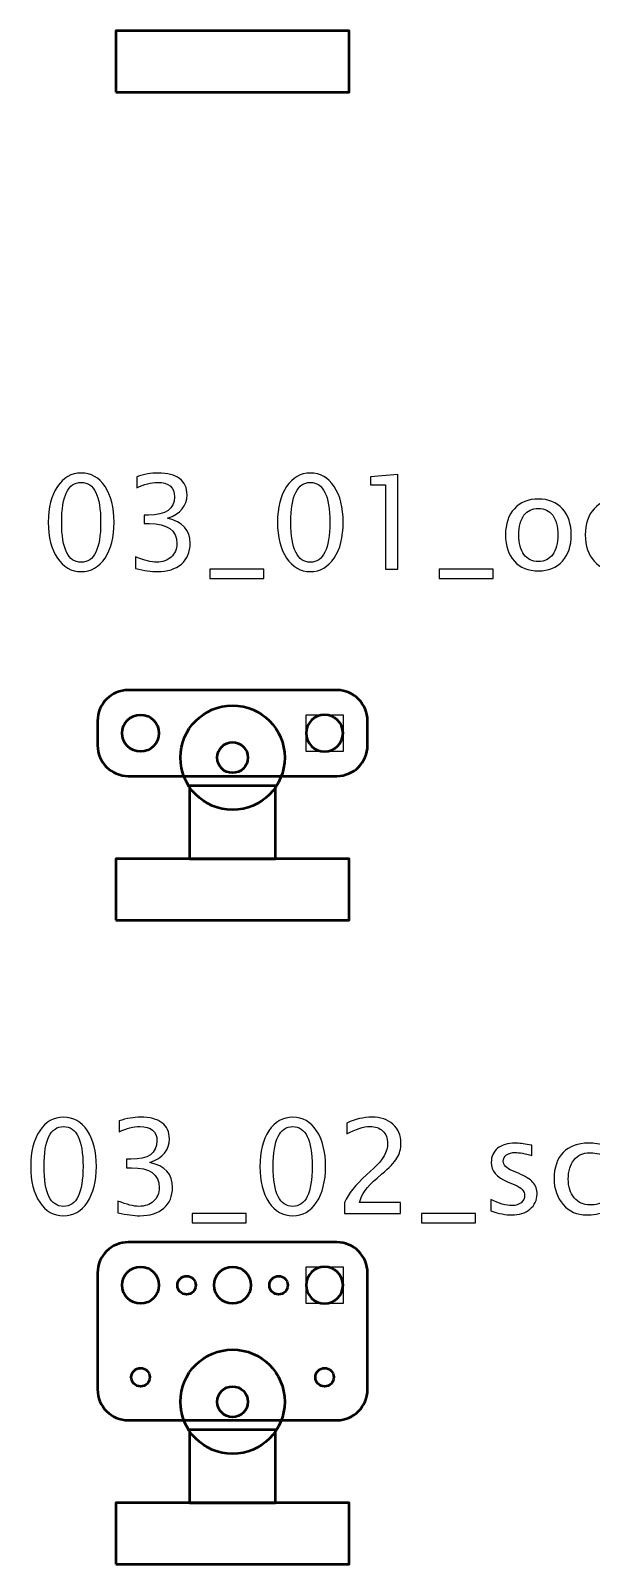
# Model space of a CAD drawing. Header units: centimetres. Extents: x -29.3 to 28.8, y -24.1 to 28.7.
# Drawn here: x -10.79 to -1.65, y -24.05 to 0.95 of the extents above; entities that cross this region are included whole.
import ezdxf

# ---------------------------------------------------------------- set-up
doc = ezdxf.new("R2010")
doc.units = ezdxf.units.CM
doc.header["$MEASUREMENT"] = 0
doc.layers.add('Layer 1', color=7, linetype='Continuous')

msp = doc.modelspace()

# ---------------------------------------------------------------- linework, layer by layer
at = {"layer": 'Layer 1', "lineweight": 53}
for points in [[(-9.40002, -0.05), (-5.60002, -0.05), (-5.60002, 0.95), (-9.40002, 0.95), (-9.40002, -0.05)], [(-8.20002, -12.54999), (-6.80002, -12.54999), (-6.80002, -11.35983), (-8.20002, -11.35983), (-8.20002, -12.54999)], [(-9.40002, -13.55), (-5.60002, -13.55), (-5.60002, -12.55), (-9.40002, -12.55), (-9.40002, -13.55)], [(-8.20002, -23.04999), (-6.80002, -23.04999), (-6.80002, -21.85983), (-8.20002, -21.85983), (-8.20002, -23.04999)], [(-9.40002, -24.05), (-5.60002, -24.05), (-5.60002, -23.05), (-9.40002, -23.05), (-9.40002, -24.05)]]:
    msp.add_lwpolyline(points, close=True, dxfattribs=at)
at = {"layer": 'Layer 1', "color": 4}
for points in [[(-6.3, -10.2), (-5.7, -10.2), (-5.7, -10.8), (-6.3, -10.8), (-6.3, -10.2)], [(-6.3, -19.2), (-5.7, -19.2), (-5.7, -19.8), (-6.3, -19.8), (-6.3, -19.2)]]:
    msp.add_lwpolyline(points, close=True, dxfattribs=at)
at = {"layer": 'Layer 1', "color": 4, "lineweight": 53}
for centre, major_axis in [((-8.99999, -10.50001), (0, 0.30001)), ((-8.99999, -19.50001), (0, 0.30001)), ((-7.49999, -19.50001), (0, 0.30001)), ((-8.25, -19.5), (0, 0.15)), ((-6.75, -19.5), (0, 0.15)), ((-9, -21), (0, 0.15)), ((-6, -21), (0, 0.15))]:
    msp.add_ellipse(centre, major_axis=major_axis, ratio=1, dxfattribs=at)
at = {"layer": 'Layer 1', "lineweight": 53}
for centre, major_axis in [((-7.5, -10.9), (0, 0.85)), ((-7.5, -10.9), (0, 0.25)), ((-7.5, -21.4), (0, 0.85)), ((-7.5, -21.4), (0, 0.25))]:
    msp.add_ellipse(centre, major_axis=major_axis, ratio=1, dxfattribs=at)
at = {"layer": 'Layer 1'}
for points, knots in [([(-9.96755, -7.86766), (-10.12807, -7.86766), (-10.25754, -7.79393), (-10.35561, -7.64682), (-10.35561, -7.64682), (-10.45403, -7.49971), (-10.50307, -7.30568), (-10.50307, -7.06438), (-10.50307, -7.06438), (-10.50307, -6.82308), (-10.45403, -6.62906), (-10.35561, -6.48195), (-10.35561, -6.48195), (-10.25754, -6.33484), (-10.12807, -6.26111), (-9.96755, -6.26111), (-9.96755, -6.26111), (-9.80633, -6.26111), (-9.67686, -6.33449), (-9.57879, -6.48124), (-9.57879, -6.48124), (-9.48107, -6.628), (-9.43203, -6.82238), (-9.43203, -7.06438), (-9.43203, -7.06438), (-9.43203, -7.30568), (-9.48107, -7.49971), (-9.57879, -7.64682), (-9.57879, -7.64682), (-9.67686, -7.79393), (-9.80633, -7.86766), (-9.96755, -7.86766)], [0, 0, 0, 0, 0.11111111, 0.11111111, 0.11111111, 0.11111111, 0.22222222, 0.22222222, 0.22222222, 0.22222222, 0.33333333, 0.33333333, 0.33333333, 0.33333333, 0.44444444, 0.44444444, 0.44444444, 0.44444444, 0.55555556, 0.55555556, 0.55555556, 0.55555556, 0.66666667, 0.66666667, 0.66666667, 0.66666667, 0.77777778, 0.77777778, 0.77777778, 0.77777778, 1, 1, 1, 1]), ([(-9.96791, -7.71526), (-9.75589, -7.71526), (-9.65005, -7.4983), (-9.65005, -7.06438), (-9.65005, -7.06438), (-9.65005, -6.63047), (-9.75589, -6.41351), (-9.96791, -6.41351), (-9.96791, -6.41351), (-10.17922, -6.41351), (-10.28505, -6.63047), (-10.28505, -7.06438), (-10.28505, -7.06438), (-10.28505, -7.4983), (-10.17922, -7.71526), (-9.96791, -7.71526)], [0, 0, 0, 0, 0.2, 0.2, 0.2, 0.2, 0.4, 0.4, 0.4, 0.4, 0.6, 0.6, 0.6, 0.6, 1, 1, 1, 1]), ([(-9.08208, -7.81898), (-9.08208, -7.81898), (-9.08208, -7.62848), (-9.08208, -7.62848), (-9.08208, -7.62848), (-8.93673, -7.68633), (-8.82279, -7.71526), (-8.73918, -7.71526), (-8.73918, -7.71526), (-8.64075, -7.71526), (-8.56138, -7.68704), (-8.50035, -7.63024), (-8.50035, -7.63024), (-8.43932, -7.57344), (-8.40898, -7.49936), (-8.40898, -7.40834), (-8.40898, -7.40834), (-8.40898, -7.19244), (-8.55926, -7.08449), (-8.85983, -7.08449), (-8.85983, -7.08449), (-8.85983, -7.08449), (-8.94026, -7.08449), (-8.94026, -7.08449), (-8.94026, -7.08449), (-8.94026, -7.08449), (-8.94026, -6.94797), (-8.94026, -6.94797), (-8.94026, -6.94797), (-8.94026, -6.94797), (-8.869, -6.94691), (-8.869, -6.94691), (-8.869, -6.94691), (-8.58643, -6.94691), (-8.44496, -6.84743), (-8.44496, -6.64811), (-8.44496, -6.64811), (-8.44496, -6.49182), (-8.5388, -6.41351), (-8.72613, -6.41351), (-8.72613, -6.41351), (-8.82667, -6.41351), (-8.93815, -6.44244), (-9.06091, -6.50029), (-9.06091, -6.50029), (-9.06091, -6.50029), (-9.06091, -6.32249), (-9.06091, -6.32249), (-9.06091, -6.32249), (-8.94062, -6.28157), (-8.82455, -6.26111), (-8.71307, -6.26111), (-8.71307, -6.26111), (-8.56138, -6.26111), (-8.44461, -6.29145), (-8.36347, -6.35212), (-8.36347, -6.35212), (-8.28233, -6.41245), (-8.24176, -6.50029), (-8.24176, -6.6153), (-8.24176, -6.6153), (-8.24176, -6.79486), (-8.34795, -6.92292), (-8.56067, -6.99912), (-8.56067, -6.99912), (-8.31408, -7.05662), (-8.19096, -7.19174), (-8.19096, -7.40517), (-8.19096, -7.40517), (-8.19096, -7.5491), (-8.23859, -7.66234), (-8.33348, -7.74454), (-8.33348, -7.74454), (-8.42838, -7.82674), (-8.55891, -7.86766), (-8.72472, -7.86766), (-8.72472, -7.86766), (-8.81926, -7.86766), (-8.93815, -7.85143), (-9.08208, -7.81898)], [0, 0, 0, 0, 0.04761905, 0.04761905, 0.04761905, 0.04761905, 0.0952381, 0.0952381, 0.0952381, 0.0952381, 0.14285714, 0.14285714, 0.14285714, 0.14285714, 0.19047619, 0.19047619, 0.19047619, 0.19047619, 0.23809524, 0.23809524, 0.23809524, 0.23809524, 0.28571429, 0.28571429, 0.28571429, 0.28571429, 0.33333333, 0.33333333, 0.33333333, 0.33333333, 0.38095238, 0.38095238, 0.38095238, 0.38095238, 0.42857143, 0.42857143, 0.42857143, 0.42857143, 0.47619048, 0.47619048, 0.47619048, 0.47619048, 0.52380952, 0.52380952, 0.52380952, 0.52380952, 0.57142857, 0.57142857, 0.57142857, 0.57142857, 0.61904762, 0.61904762, 0.61904762, 0.61904762, 0.66666667, 0.66666667, 0.66666667, 0.66666667, 0.71428571, 0.71428571, 0.71428571, 0.71428571, 0.76190476, 0.76190476, 0.76190476, 0.76190476, 0.80952381, 0.80952381, 0.80952381, 0.80952381, 0.85714286, 0.85714286, 0.85714286, 0.85714286, 0.9047619, 0.9047619, 0.9047619, 0.9047619, 1, 1, 1, 1]), ([(-6.23233, -7.86766), (-6.39285, -7.86766), (-6.52232, -7.79393), (-6.62039, -7.64682), (-6.62039, -7.64682), (-6.71881, -7.49971), (-6.76785, -7.30568), (-6.76785, -7.06438), (-6.76785, -7.06438), (-6.76785, -6.82308), (-6.71881, -6.62906), (-6.62039, -6.48195), (-6.62039, -6.48195), (-6.52232, -6.33484), (-6.39285, -6.26111), (-6.23233, -6.26111), (-6.23233, -6.26111), (-6.07111, -6.26111), (-5.94164, -6.33449), (-5.84357, -6.48124), (-5.84357, -6.48124), (-5.74585, -6.628), (-5.69681, -6.82238), (-5.69681, -7.06438), (-5.69681, -7.06438), (-5.69681, -7.30568), (-5.74585, -7.49971), (-5.84357, -7.64682), (-5.84357, -7.64682), (-5.94164, -7.79393), (-6.07111, -7.86766), (-6.23233, -7.86766)], [0, 0, 0, 0, 0.11111111, 0.11111111, 0.11111111, 0.11111111, 0.22222222, 0.22222222, 0.22222222, 0.22222222, 0.33333333, 0.33333333, 0.33333333, 0.33333333, 0.44444444, 0.44444444, 0.44444444, 0.44444444, 0.55555556, 0.55555556, 0.55555556, 0.55555556, 0.66666667, 0.66666667, 0.66666667, 0.66666667, 0.77777778, 0.77777778, 0.77777778, 0.77777778, 1, 1, 1, 1]), ([(-6.23269, -7.71526), (-6.02067, -7.71526), (-5.91483, -7.4983), (-5.91483, -7.06438), (-5.91483, -7.06438), (-5.91483, -6.63047), (-6.02067, -6.41351), (-6.23269, -6.41351), (-6.23269, -6.41351), (-6.444, -6.41351), (-6.54983, -6.63047), (-6.54983, -7.06438), (-6.54983, -7.06438), (-6.54983, -7.4983), (-6.444, -7.71526), (-6.23269, -7.71526)], [0, 0, 0, 0, 0.2, 0.2, 0.2, 0.2, 0.4, 0.4, 0.4, 0.4, 0.6, 0.6, 0.6, 0.6, 1, 1, 1, 1]), ([(-5.00819, -7.82956), (-5.00819, -7.82956), (-5.00819, -6.45161), (-5.00819, -6.45161), (-5.00819, -6.45161), (-5.00819, -6.45161), (-5.25161, -6.45161), (-5.25161, -6.45161), (-5.25161, -6.45161), (-5.25161, -6.45161), (-5.25161, -6.32461), (-5.25161, -6.32461), (-5.25161, -6.32461), (-5.25161, -6.32461), (-4.80499, -6.28651), (-4.80499, -6.28651), (-4.80499, -6.28651), (-4.80499, -6.28651), (-4.80499, -7.82956), (-4.80499, -7.82956), (-4.80499, -7.82956), (-4.80499, -7.82956), (-5.00819, -7.82956), (-5.00819, -7.82956)], [0, 0, 0, 0, 0.14285714, 0.14285714, 0.14285714, 0.14285714, 0.28571429, 0.28571429, 0.28571429, 0.28571429, 0.42857143, 0.42857143, 0.42857143, 0.42857143, 0.57142857, 0.57142857, 0.57142857, 0.57142857, 0.71428571, 0.71428571, 0.71428571, 0.71428571, 1, 1, 1, 1]), ([(-2.51616, -7.85496), (-2.68091, -7.85496), (-2.81144, -7.8024), (-2.90739, -7.69727), (-2.90739, -7.69727), (-3.0037, -7.59214), (-3.05168, -7.44926), (-3.05168, -7.269), (-3.05168, -7.269), (-3.05168, -7.08908), (-3.0037, -6.94656), (-2.90739, -6.84178), (-2.90739, -6.84178), (-2.81144, -6.73701), (-2.68091, -6.68444), (-2.51616, -6.68444), (-2.51616, -6.68444), (-2.35141, -6.68444), (-2.22089, -6.73701), (-2.12493, -6.84178), (-2.12493, -6.84178), (-2.02862, -6.94656), (-1.98064, -7.08908), (-1.98064, -7.269), (-1.98064, -7.269), (-1.98064, -7.44926), (-2.02862, -7.59214), (-2.12493, -7.69727), (-2.12493, -7.69727), (-2.22089, -7.8024), (-2.35141, -7.85496), (-2.51616, -7.85496)], [0, 0, 0, 0, 0.11111111, 0.11111111, 0.11111111, 0.11111111, 0.22222222, 0.22222222, 0.22222222, 0.22222222, 0.33333333, 0.33333333, 0.33333333, 0.33333333, 0.44444444, 0.44444444, 0.44444444, 0.44444444, 0.55555556, 0.55555556, 0.55555556, 0.55555556, 0.66666667, 0.66666667, 0.66666667, 0.66666667, 0.77777778, 0.77777778, 0.77777778, 0.77777778, 1, 1, 1, 1]), ([(-1.21582, -7.85496), (-1.38057, -7.85496), (-1.5111, -7.8024), (-1.60705, -7.69727), (-1.60705, -7.69727), (-1.70336, -7.59214), (-1.75134, -7.44926), (-1.75134, -7.269), (-1.75134, -7.269), (-1.75134, -7.08908), (-1.70336, -6.94656), (-1.60705, -6.84178), (-1.60705, -6.84178), (-1.5111, -6.73701), (-1.38057, -6.68444), (-1.21582, -6.68444), (-1.21582, -6.68444), (-1.05107, -6.68444), (-0.92055, -6.73701), (-0.82459, -6.84178), (-0.82459, -6.84178), (-0.72828, -6.94656), (-0.6803, -7.08908), (-0.6803, -7.269), (-0.6803, -7.269), (-0.6803, -7.44926), (-0.72828, -7.59214), (-0.82459, -7.69727), (-0.82459, -7.69727), (-0.92055, -7.8024), (-1.05107, -7.85496), (-1.21582, -7.85496)], [0, 0, 0, 0, 0.11111111, 0.11111111, 0.11111111, 0.11111111, 0.22222222, 0.22222222, 0.22222222, 0.22222222, 0.33333333, 0.33333333, 0.33333333, 0.33333333, 0.44444444, 0.44444444, 0.44444444, 0.44444444, 0.55555556, 0.55555556, 0.55555556, 0.55555556, 0.66666667, 0.66666667, 0.66666667, 0.66666667, 0.77777778, 0.77777778, 0.77777778, 0.77777778, 1, 1, 1, 1]), ([(-2.51652, -7.70256), (-2.41597, -7.70256), (-2.33766, -7.66481), (-2.28192, -7.58897), (-2.28192, -7.58897), (-2.22653, -7.51347), (-2.19866, -7.40658), (-2.19866, -7.269), (-2.19866, -7.269), (-2.19866, -7.13176), (-2.22653, -7.02523), (-2.28192, -6.94973), (-2.28192, -6.94973), (-2.33766, -6.87459), (-2.41597, -6.83684), (-2.51652, -6.83684), (-2.51652, -6.83684), (-2.61741, -6.83684), (-2.69573, -6.87459), (-2.75076, -6.94973), (-2.75076, -6.94973), (-2.80615, -7.02523), (-2.83366, -7.13176), (-2.83366, -7.269), (-2.83366, -7.269), (-2.83366, -7.40658), (-2.80615, -7.51347), (-2.75076, -7.58897), (-2.75076, -7.58897), (-2.69573, -7.66481), (-2.61741, -7.70256), (-2.51652, -7.70256)], [0, 0, 0, 0, 0.11111111, 0.11111111, 0.11111111, 0.11111111, 0.22222222, 0.22222222, 0.22222222, 0.22222222, 0.33333333, 0.33333333, 0.33333333, 0.33333333, 0.44444444, 0.44444444, 0.44444444, 0.44444444, 0.55555556, 0.55555556, 0.55555556, 0.55555556, 0.66666667, 0.66666667, 0.66666667, 0.66666667, 0.77777778, 0.77777778, 0.77777778, 0.77777778, 1, 1, 1, 1]), ([(-7.87064, -7.98196), (-7.87064, -7.98196), (-7.87064, -7.82956), (-7.87064, -7.82956), (-7.87064, -7.82956), (-7.87064, -7.82956), (-6.99011, -7.82956), (-6.99011, -7.82956), (-6.99011, -7.82956), (-6.99011, -7.82956), (-6.99011, -7.98196), (-6.99011, -7.98196), (-6.99011, -7.98196), (-6.99011, -7.98196), (-7.87064, -7.98196), (-7.87064, -7.98196)], [0, 0, 0, 0, 0.2, 0.2, 0.2, 0.2, 0.4, 0.4, 0.4, 0.4, 0.6, 0.6, 0.6, 0.6, 1, 1, 1, 1]), ([(-4.13542, -7.98196), (-4.13542, -7.98196), (-4.13542, -7.82956), (-4.13542, -7.82956), (-4.13542, -7.82956), (-4.13542, -7.82956), (-3.25489, -7.82956), (-3.25489, -7.82956), (-3.25489, -7.82956), (-3.25489, -7.82956), (-3.25489, -7.98196), (-3.25489, -7.98196), (-3.25489, -7.98196), (-3.25489, -7.98196), (-4.13542, -7.98196), (-4.13542, -7.98196)], [0, 0, 0, 0, 0.2, 0.2, 0.2, 0.2, 0.4, 0.4, 0.4, 0.4, 0.6, 0.6, 0.6, 0.6, 1, 1, 1, 1]), ([(-10.25489, -18.36766), (-10.41541, -18.36766), (-10.54488, -18.29393), (-10.64295, -18.14682), (-10.64295, -18.14682), (-10.74137, -17.99971), (-10.79041, -17.80568), (-10.79041, -17.56438), (-10.79041, -17.56438), (-10.79041, -17.32308), (-10.74137, -17.12906), (-10.64295, -16.98195), (-10.64295, -16.98195), (-10.54488, -16.83484), (-10.41541, -16.76111), (-10.25489, -16.76111), (-10.25489, -16.76111), (-10.09367, -16.76111), (-9.9642, -16.83449), (-9.86613, -16.98124), (-9.86613, -16.98124), (-9.76841, -17.128), (-9.71937, -17.32238), (-9.71937, -17.56438), (-9.71937, -17.56438), (-9.71937, -17.80568), (-9.76841, -17.99971), (-9.86613, -18.14682), (-9.86613, -18.14682), (-9.9642, -18.29393), (-10.09367, -18.36766), (-10.25489, -18.36766)], [0, 0, 0, 0, 0.11111111, 0.11111111, 0.11111111, 0.11111111, 0.22222222, 0.22222222, 0.22222222, 0.22222222, 0.33333333, 0.33333333, 0.33333333, 0.33333333, 0.44444444, 0.44444444, 0.44444444, 0.44444444, 0.55555556, 0.55555556, 0.55555556, 0.55555556, 0.66666667, 0.66666667, 0.66666667, 0.66666667, 0.77777778, 0.77777778, 0.77777778, 0.77777778, 1, 1, 1, 1]), ([(-10.25525, -18.21526), (-10.04323, -18.21526), (-9.93739, -17.9983), (-9.93739, -17.56438), (-9.93739, -17.56438), (-9.93739, -17.13047), (-10.04323, -16.91351), (-10.25525, -16.91351), (-10.25525, -16.91351), (-10.46656, -16.91351), (-10.57239, -17.13047), (-10.57239, -17.56438), (-10.57239, -17.56438), (-10.57239, -17.9983), (-10.46656, -18.21526), (-10.25525, -18.21526)], [0, 0, 0, 0, 0.2, 0.2, 0.2, 0.2, 0.4, 0.4, 0.4, 0.4, 0.6, 0.6, 0.6, 0.6, 1, 1, 1, 1]), ([(-9.36942, -18.31898), (-9.36942, -18.31898), (-9.36942, -18.12848), (-9.36942, -18.12848), (-9.36942, -18.12848), (-9.22407, -18.18633), (-9.11013, -18.21526), (-9.02652, -18.21526), (-9.02652, -18.21526), (-8.92809, -18.21526), (-8.84872, -18.18704), (-8.78769, -18.13024), (-8.78769, -18.13024), (-8.72666, -18.07344), (-8.69632, -17.99936), (-8.69632, -17.90834), (-8.69632, -17.90834), (-8.69632, -17.69244), (-8.8466, -17.58449), (-9.14717, -17.58449), (-9.14717, -17.58449), (-9.14717, -17.58449), (-9.2276, -17.58449), (-9.2276, -17.58449), (-9.2276, -17.58449), (-9.2276, -17.58449), (-9.2276, -17.44797), (-9.2276, -17.44797), (-9.2276, -17.44797), (-9.2276, -17.44797), (-9.15634, -17.44691), (-9.15634, -17.44691), (-9.15634, -17.44691), (-8.87377, -17.44691), (-8.7323, -17.34743), (-8.7323, -17.14811), (-8.7323, -17.14811), (-8.7323, -16.99182), (-8.82614, -16.91351), (-9.01347, -16.91351), (-9.01347, -16.91351), (-9.11401, -16.91351), (-9.22549, -16.94244), (-9.34825, -17.00029), (-9.34825, -17.00029), (-9.34825, -17.00029), (-9.34825, -16.82249), (-9.34825, -16.82249), (-9.34825, -16.82249), (-9.22796, -16.78157), (-9.11189, -16.76111), (-9.00041, -16.76111), (-9.00041, -16.76111), (-8.84872, -16.76111), (-8.73195, -16.79145), (-8.65081, -16.85212), (-8.65081, -16.85212), (-8.56967, -16.91245), (-8.5291, -17.00029), (-8.5291, -17.1153), (-8.5291, -17.1153), (-8.5291, -17.29486), (-8.63529, -17.42292), (-8.84801, -17.49912), (-8.84801, -17.49912), (-8.60142, -17.55662), (-8.4783, -17.69174), (-8.4783, -17.90517), (-8.4783, -17.90517), (-8.4783, -18.0491), (-8.52593, -18.16234), (-8.62082, -18.24454), (-8.62082, -18.24454), (-8.71572, -18.32674), (-8.84625, -18.36766), (-9.01206, -18.36766), (-9.01206, -18.36766), (-9.1066, -18.36766), (-9.22549, -18.35143), (-9.36942, -18.31898)], [0, 0, 0, 0, 0.04761905, 0.04761905, 0.04761905, 0.04761905, 0.0952381, 0.0952381, 0.0952381, 0.0952381, 0.14285714, 0.14285714, 0.14285714, 0.14285714, 0.19047619, 0.19047619, 0.19047619, 0.19047619, 0.23809524, 0.23809524, 0.23809524, 0.23809524, 0.28571429, 0.28571429, 0.28571429, 0.28571429, 0.33333333, 0.33333333, 0.33333333, 0.33333333, 0.38095238, 0.38095238, 0.38095238, 0.38095238, 0.42857143, 0.42857143, 0.42857143, 0.42857143, 0.47619048, 0.47619048, 0.47619048, 0.47619048, 0.52380952, 0.52380952, 0.52380952, 0.52380952, 0.57142857, 0.57142857, 0.57142857, 0.57142857, 0.61904762, 0.61904762, 0.61904762, 0.61904762, 0.66666667, 0.66666667, 0.66666667, 0.66666667, 0.71428571, 0.71428571, 0.71428571, 0.71428571, 0.76190476, 0.76190476, 0.76190476, 0.76190476, 0.80952381, 0.80952381, 0.80952381, 0.80952381, 0.85714286, 0.85714286, 0.85714286, 0.85714286, 0.9047619, 0.9047619, 0.9047619, 0.9047619, 1, 1, 1, 1]), ([(-6.51967, -18.36766), (-6.68019, -18.36766), (-6.80966, -18.29393), (-6.90773, -18.14682), (-6.90773, -18.14682), (-7.00615, -17.99971), (-7.05519, -17.80568), (-7.05519, -17.56438), (-7.05519, -17.56438), (-7.05519, -17.32308), (-7.00615, -17.12906), (-6.90773, -16.98195), (-6.90773, -16.98195), (-6.80966, -16.83484), (-6.68019, -16.76111), (-6.51967, -16.76111), (-6.51967, -16.76111), (-6.35845, -16.76111), (-6.22898, -16.83449), (-6.13091, -16.98124), (-6.13091, -16.98124), (-6.03319, -17.128), (-5.98415, -17.32238), (-5.98415, -17.56438), (-5.98415, -17.56438), (-5.98415, -17.80568), (-6.03319, -17.99971), (-6.13091, -18.14682), (-6.13091, -18.14682), (-6.22898, -18.29393), (-6.35845, -18.36766), (-6.51967, -18.36766)], [0, 0, 0, 0, 0.11111111, 0.11111111, 0.11111111, 0.11111111, 0.22222222, 0.22222222, 0.22222222, 0.22222222, 0.33333333, 0.33333333, 0.33333333, 0.33333333, 0.44444444, 0.44444444, 0.44444444, 0.44444444, 0.55555556, 0.55555556, 0.55555556, 0.55555556, 0.66666667, 0.66666667, 0.66666667, 0.66666667, 0.77777778, 0.77777778, 0.77777778, 0.77777778, 1, 1, 1, 1]), ([(-6.52003, -18.21526), (-6.30801, -18.21526), (-6.20217, -17.9983), (-6.20217, -17.56438), (-6.20217, -17.56438), (-6.20217, -17.13047), (-6.30801, -16.91351), (-6.52003, -16.91351), (-6.52003, -16.91351), (-6.73134, -16.91351), (-6.83717, -17.13047), (-6.83717, -17.56438), (-6.83717, -17.56438), (-6.83717, -17.9983), (-6.73134, -18.21526), (-6.52003, -18.21526)], [0, 0, 0, 0, 0.2, 0.2, 0.2, 0.2, 0.4, 0.4, 0.4, 0.4, 0.6, 0.6, 0.6, 0.6, 1, 1, 1, 1]), ([(-5.67442, -18.32956), (-5.67442, -18.32956), (-5.67442, -18.15176), (-5.67442, -18.15176), (-5.67442, -18.15176), (-5.61515, -18.01312), (-5.49556, -17.86178), (-5.31529, -17.69844), (-5.31529, -17.69844), (-5.31529, -17.69844), (-5.19887, -17.59402), (-5.19887, -17.59402), (-5.19887, -17.59402), (-5.04894, -17.45784), (-4.9738, -17.32308), (-4.9738, -17.18903), (-4.9738, -17.18903), (-4.9738, -17.1033), (-4.99955, -17.03627), (-5.0507, -16.98724), (-5.0507, -16.98724), (-5.10186, -16.9382), (-5.17277, -16.91351), (-5.26272, -16.91351), (-5.26272, -16.91351), (-5.36785, -16.91351), (-5.49238, -16.95372), (-5.63632, -17.03416), (-5.63632, -17.03416), (-5.63632, -17.03416), (-5.63632, -16.85636), (-5.63632, -16.85636), (-5.63632, -16.85636), (-5.5005, -16.79286), (-5.36538, -16.76111), (-5.23062, -16.76111), (-5.23062, -16.76111), (-5.08739, -16.76111), (-4.97239, -16.79956), (-4.8856, -16.87682), (-4.8856, -16.87682), (-4.79917, -16.95408), (-4.75578, -17.05638), (-4.75578, -17.18409), (-4.75578, -17.18409), (-4.75578, -17.27581), (-4.77765, -17.3573), (-4.8214, -17.42821), (-4.8214, -17.42821), (-4.8655, -17.49947), (-4.94699, -17.58555), (-5.06658, -17.68715), (-5.06658, -17.68715), (-5.06658, -17.68715), (-5.14525, -17.75418), (-5.14525, -17.75418), (-5.14525, -17.75418), (-5.30894, -17.89282), (-5.40348, -18.02547), (-5.42888, -18.15176), (-5.42888, -18.15176), (-5.42888, -18.15176), (-4.76213, -18.15176), (-4.76213, -18.15176), (-4.76213, -18.15176), (-4.76213, -18.15176), (-4.76213, -18.32956), (-4.76213, -18.32956), (-4.76213, -18.32956), (-4.76213, -18.32956), (-5.67442, -18.32956), (-5.67442, -18.32956)], [0, 0, 0, 0, 0.05263158, 0.05263158, 0.05263158, 0.05263158, 0.10526316, 0.10526316, 0.10526316, 0.10526316, 0.15789474, 0.15789474, 0.15789474, 0.15789474, 0.21052632, 0.21052632, 0.21052632, 0.21052632, 0.26315789, 0.26315789, 0.26315789, 0.26315789, 0.31578947, 0.31578947, 0.31578947, 0.31578947, 0.36842105, 0.36842105, 0.36842105, 0.36842105, 0.42105263, 0.42105263, 0.42105263, 0.42105263, 0.47368421, 0.47368421, 0.47368421, 0.47368421, 0.52631579, 0.52631579, 0.52631579, 0.52631579, 0.57894737, 0.57894737, 0.57894737, 0.57894737, 0.63157895, 0.63157895, 0.63157895, 0.63157895, 0.68421053, 0.68421053, 0.68421053, 0.68421053, 0.73684211, 0.73684211, 0.73684211, 0.73684211, 0.78947368, 0.78947368, 0.78947368, 0.78947368, 0.84210526, 0.84210526, 0.84210526, 0.84210526, 0.89473684, 0.89473684, 0.89473684, 0.89473684, 1, 1, 1, 1]), ([(-3.29034, -18.28934), (-3.29034, -18.28934), (-3.29034, -18.10308), (-3.29034, -18.10308), (-3.29034, -18.10308), (-3.15734, -18.1694), (-3.04198, -18.20256), (-2.94356, -18.20256), (-2.94356, -18.20256), (-2.88499, -18.20256), (-2.83631, -18.18668), (-2.79786, -18.15493), (-2.79786, -18.15493), (-2.75941, -18.12354), (-2.74, -18.08403), (-2.74, -18.0364), (-2.74, -18.0364), (-2.74, -17.9669), (-2.79398, -17.9094), (-2.90193, -17.86389), (-2.90193, -17.86389), (-2.90193, -17.86389), (-3.02081, -17.81345), (-3.02081, -17.81345), (-3.02081, -17.81345), (-3.19614, -17.74077), (-3.28399, -17.63565), (-3.28399, -17.49912), (-3.28399, -17.49912), (-3.28399, -17.4014), (-3.24941, -17.32449), (-3.18027, -17.2684), (-3.18027, -17.2684), (-3.11113, -17.21231), (-3.01623, -17.18444), (-2.89593, -17.18444), (-2.89593, -17.18444), (-2.83349, -17.18444), (-2.75588, -17.19291), (-2.6638, -17.21019), (-2.6638, -17.21019), (-2.6638, -17.21019), (-2.62147, -17.21831), (-2.62147, -17.21831), (-2.62147, -17.21831), (-2.62147, -17.21831), (-2.62147, -17.38764), (-2.62147, -17.38764), (-2.62147, -17.38764), (-2.73471, -17.35378), (-2.82502, -17.33684), (-2.8924, -17.33684), (-2.8924, -17.33684), (-2.95167, -17.33684), (-2.99859, -17.34989), (-3.03422, -17.37565), (-3.03422, -17.37565), (-3.0695, -17.4014), (-3.08714, -17.43597), (-3.08714, -17.47936), (-3.08714, -17.47936), (-3.08714, -17.54039), (-3.03775, -17.59225), (-2.93862, -17.63423), (-2.93862, -17.63423), (-2.93862, -17.63423), (-2.8409, -17.67551), (-2.8409, -17.67551), (-2.8409, -17.67551), (-2.73012, -17.72208), (-2.65181, -17.77146), (-2.60595, -17.82332), (-2.60595, -17.82332), (-2.55973, -17.87518), (-2.5368, -17.94009), (-2.5368, -18.0177), (-2.5368, -18.0177), (-2.5368, -18.11613), (-2.57561, -18.19692), (-2.65357, -18.26006), (-2.65357, -18.26006), (-2.73118, -18.32321), (-2.83067, -18.35496), (-2.95167, -18.35496), (-2.95167, -18.35496), (-3.0448, -18.35496), (-3.15734, -18.33309), (-3.29034, -18.28934)], [0, 0, 0, 0, 0.04347826, 0.04347826, 0.04347826, 0.04347826, 0.08695652, 0.08695652, 0.08695652, 0.08695652, 0.13043478, 0.13043478, 0.13043478, 0.13043478, 0.17391304, 0.17391304, 0.17391304, 0.17391304, 0.2173913, 0.2173913, 0.2173913, 0.2173913, 0.26086957, 0.26086957, 0.26086957, 0.26086957, 0.30434783, 0.30434783, 0.30434783, 0.30434783, 0.34782609, 0.34782609, 0.34782609, 0.34782609, 0.39130435, 0.39130435, 0.39130435, 0.39130435, 0.43478261, 0.43478261, 0.43478261, 0.43478261, 0.47826087, 0.47826087, 0.47826087, 0.47826087, 0.52173913, 0.52173913, 0.52173913, 0.52173913, 0.56521739, 0.56521739, 0.56521739, 0.56521739, 0.60869565, 0.60869565, 0.60869565, 0.60869565, 0.65217391, 0.65217391, 0.65217391, 0.65217391, 0.69565217, 0.69565217, 0.69565217, 0.69565217, 0.73913043, 0.73913043, 0.73913043, 0.73913043, 0.7826087, 0.7826087, 0.7826087, 0.7826087, 0.82608696, 0.82608696, 0.82608696, 0.82608696, 0.86956522, 0.86956522, 0.86956522, 0.86956522, 0.91304348, 0.91304348, 0.91304348, 0.91304348, 1, 1, 1, 1]), ([(-1.39204, -18.29569), (-1.52362, -18.3352), (-1.63722, -18.35496), (-1.73282, -18.35496), (-1.73282, -18.35496), (-1.88451, -18.35496), (-2.0101, -18.29887), (-2.10994, -18.18704), (-2.10994, -18.18704), (-2.20978, -18.07485), (-2.25987, -17.93339), (-2.25987, -17.763), (-2.25987, -17.763), (-2.25987, -17.58096), (-2.21048, -17.43879), (-2.1117, -17.33719), (-2.1117, -17.33719), (-2.01292, -17.23524), (-1.87499, -17.18444), (-1.69789, -17.18444), (-1.69789, -17.18444), (-1.61076, -17.18444), (-1.51269, -17.19644), (-1.40474, -17.22042), (-1.40474, -17.22042), (-1.40474, -17.22042), (-1.40474, -17.39188), (-1.40474, -17.39188), (-1.40474, -17.39188), (-1.51939, -17.35801), (-1.61287, -17.34108), (-1.68484, -17.34108), (-1.68484, -17.34108), (-1.78926, -17.34108), (-1.87287, -17.38023), (-1.93531, -17.4582), (-1.93531, -17.4582), (-1.99776, -17.53616), (-2.02915, -17.64023), (-2.02915, -17.77005), (-2.02915, -17.77005), (-2.02915, -17.896), (-1.9967, -17.9976), (-1.93214, -18.07556), (-1.93214, -18.07556), (-1.86758, -18.15317), (-1.78327, -18.19198), (-1.67849, -18.19198), (-1.67849, -18.19198), (-1.58571, -18.19198), (-1.49046, -18.16799), (-1.39204, -18.12001), (-1.39204, -18.12001), (-1.39204, -18.12001), (-1.39204, -18.29569), (-1.39204, -18.29569)], [0, 0, 0, 0, 0.06666667, 0.06666667, 0.06666667, 0.06666667, 0.13333333, 0.13333333, 0.13333333, 0.13333333, 0.2, 0.2, 0.2, 0.2, 0.26666667, 0.26666667, 0.26666667, 0.26666667, 0.33333333, 0.33333333, 0.33333333, 0.33333333, 0.4, 0.4, 0.4, 0.4, 0.46666667, 0.46666667, 0.46666667, 0.46666667, 0.53333333, 0.53333333, 0.53333333, 0.53333333, 0.6, 0.6, 0.6, 0.6, 0.66666667, 0.66666667, 0.66666667, 0.66666667, 0.73333333, 0.73333333, 0.73333333, 0.73333333, 0.8, 0.8, 0.8, 0.8, 0.86666667, 0.86666667, 0.86666667, 0.86666667, 1, 1, 1, 1]), ([(-8.15798, -18.48196), (-8.15798, -18.48196), (-8.15798, -18.32956), (-8.15798, -18.32956), (-8.15798, -18.32956), (-8.15798, -18.32956), (-7.27745, -18.32956), (-7.27745, -18.32956), (-7.27745, -18.32956), (-7.27745, -18.32956), (-7.27745, -18.48196), (-7.27745, -18.48196), (-7.27745, -18.48196), (-7.27745, -18.48196), (-8.15798, -18.48196), (-8.15798, -18.48196)], [0, 0, 0, 0, 0.2, 0.2, 0.2, 0.2, 0.4, 0.4, 0.4, 0.4, 0.6, 0.6, 0.6, 0.6, 1, 1, 1, 1]), ([(-4.42276, -18.48196), (-4.42276, -18.48196), (-4.42276, -18.32956), (-4.42276, -18.32956), (-4.42276, -18.32956), (-4.42276, -18.32956), (-3.54223, -18.32956), (-3.54223, -18.32956), (-3.54223, -18.32956), (-3.54223, -18.32956), (-3.54223, -18.48196), (-3.54223, -18.48196), (-3.54223, -18.48196), (-3.54223, -18.48196), (-4.42276, -18.48196), (-4.42276, -18.48196)], [0, 0, 0, 0, 0.2, 0.2, 0.2, 0.2, 0.4, 0.4, 0.4, 0.4, 0.6, 0.6, 0.6, 0.6, 1, 1, 1, 1])]:
    msp.add_open_spline(points, degree=3, knots=knots, dxfattribs=at)
at = {"layer": 'Layer 1', "color": 4, "lineweight": 53}
for points, knots in [([(-9.7, -10.7), (-9.7, -10.7), (-9.7, -10.3), (-9.7, -10.3), (-9.7, -10.3), (-9.7, -10.02386), (-9.47614, -9.8), (-9.2, -9.8), (-9.2, -9.8), (-9.2, -9.8), (-5.8, -9.8), (-5.8, -9.8), (-5.8, -9.8), (-5.52386, -9.8), (-5.3, -10.02386), (-5.3, -10.3), (-5.3, -10.3), (-5.3, -10.3), (-5.3, -10.7), (-5.3, -10.7), (-5.3, -10.7), (-5.3, -10.97614), (-5.52386, -11.2), (-5.8, -11.2), (-5.8, -11.2), (-5.8, -11.2), (-9.2, -11.2), (-9.2, -11.2), (-9.2, -11.2), (-9.47614, -11.2), (-9.7, -10.97614), (-9.7, -10.7)], [0, 0, 0, 0, 0.11111111, 0.11111111, 0.11111111, 0.11111111, 0.22222222, 0.22222222, 0.22222222, 0.22222222, 0.33333333, 0.33333333, 0.33333333, 0.33333333, 0.44444444, 0.44444444, 0.44444444, 0.44444444, 0.55555556, 0.55555556, 0.55555556, 0.55555556, 0.66666667, 0.66666667, 0.66666667, 0.66666667, 0.77777778, 0.77777778, 0.77777778, 0.77777778, 1, 1, 1, 1]), ([(-6, -10.2), (-5.83431, -10.2), (-5.7, -10.33431), (-5.7, -10.5), (-5.7, -10.5), (-5.7, -10.66569), (-5.83431, -10.8), (-6, -10.8), (-6, -10.8), (-6.16569, -10.8), (-6.3, -10.66569), (-6.3, -10.5), (-6.3, -10.5), (-6.3, -10.33431), (-6.16569, -10.2), (-6, -10.2)], [0, 0, 0, 0, 0.2, 0.2, 0.2, 0.2, 0.4, 0.4, 0.4, 0.4, 0.6, 0.6, 0.6, 0.6, 1, 1, 1, 1]), ([(-9.7, -21.2), (-9.7, -21.2), (-9.7, -19.3), (-9.7, -19.3), (-9.7, -19.3), (-9.7, -19.02386), (-9.47614, -18.8), (-9.2, -18.8), (-9.2, -18.8), (-9.2, -18.8), (-5.8, -18.8), (-5.8, -18.8), (-5.8, -18.8), (-5.52386, -18.8), (-5.3, -19.02386), (-5.3, -19.3), (-5.3, -19.3), (-5.3, -19.3), (-5.3, -21.2), (-5.3, -21.2), (-5.3, -21.2), (-5.3, -21.47614), (-5.52386, -21.7), (-5.8, -21.7), (-5.8, -21.7), (-5.8, -21.7), (-9.2, -21.7), (-9.2, -21.7), (-9.2, -21.7), (-9.47614, -21.7), (-9.7, -21.47614), (-9.7, -21.2)], [0, 0, 0, 0, 0.11111111, 0.11111111, 0.11111111, 0.11111111, 0.22222222, 0.22222222, 0.22222222, 0.22222222, 0.33333333, 0.33333333, 0.33333333, 0.33333333, 0.44444444, 0.44444444, 0.44444444, 0.44444444, 0.55555556, 0.55555556, 0.55555556, 0.55555556, 0.66666667, 0.66666667, 0.66666667, 0.66666667, 0.77777778, 0.77777778, 0.77777778, 0.77777778, 1, 1, 1, 1]), ([(-6, -19.2), (-5.83431, -19.2), (-5.7, -19.33431), (-5.7, -19.5), (-5.7, -19.5), (-5.7, -19.66569), (-5.83431, -19.8), (-6, -19.8), (-6, -19.8), (-6.16569, -19.8), (-6.3, -19.66569), (-6.3, -19.5), (-6.3, -19.5), (-6.3, -19.33431), (-6.16569, -19.2), (-6, -19.2)], [0, 0, 0, 0, 0.2, 0.2, 0.2, 0.2, 0.4, 0.4, 0.4, 0.4, 0.6, 0.6, 0.6, 0.6, 1, 1, 1, 1])]:
    msp.add_open_spline(points, degree=3, knots=knots, dxfattribs=at)

doc.saveas('drawing.dxf')
